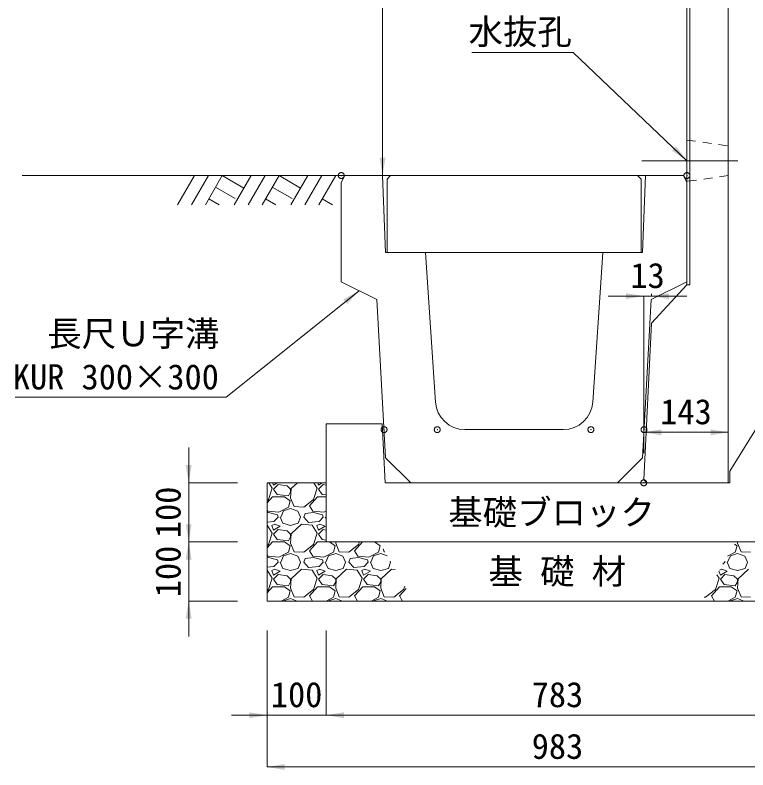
# Model space of a CAD drawing. Units: millimetres at full size, sheet at 1:20. Extents: x 201886 to 211886, y 860265 to 873235.
# Drawn here: x 207942 to 209182, y 861045 to 862323 of the extents above; entities that cross this region are included whole.
import ezdxf
from ezdxf.enums import TextEntityAlignment as Align

# ---------------------------------------------------------------- set-up
doc = ezdxf.new("R2010")
doc.units = ezdxf.units.MM
doc.header["$LTSCALE"] = 20
doc.header["$PDMODE"] = 32
doc.header["$PDSIZE"] = 10
doc.linetypes.add('USER1', pattern=[1.35, 0.75, -0.6])
doc.linetypes.add('USER2', pattern=[28.575, 19.05, -3.175, 3.175, -3.175])
for name, color, linetype, lineweight in [('0_2', 7, 'Continuous', 20), ('UKパネル', 2, 'Continuous', 20), ('ハッチング', 7, 'Continuous', 5), ('基礎ブロック', 2, 'Continuous', 20), ('寸法線', 7, 'Continuous', 13), ('引出線', 4, 'Continuous', 13), ('本体', 2, 'Continuous', 13), ('補助線', 8, 'USER2', 13)]:
    doc.layers.add(name, color=color, linetype=linetype, lineweight=lineweight)
doc.layers.add('文字', color=7, linetype='Continuous')
doc.styles.add('ＭＳ ゴシック', font='')
doc.styles.get('ＭＳ ゴシック').set_extended_font_data('MS Gothic')

# ---------------------------------------------------------------- blocks, each defined once
blk = doc.blocks.new('filled_arrow')
at = {"color": 0, "linetype": 'Continuous', "lineweight": -2}
blk.add_solid([(7.5, 1.25), (0, 0), (7.5, -1.25)], dxfattribs=at)

msp = doc.modelspace()

# ---------------------------------------------------------------- linework, layer by layer
at = {"layer": '0_2'}
for p, q in [((208499.85, 862051.25), (207953.78, 862051.25)), ((208368.32, 861331.25), (208368.32, 861531.25)), ((208368.32, 861331.25), (209351.32, 861331.25))]:
    msp.add_line(p, q, dxfattribs=at)
at = {"layer": '0_2', "lineweight": 13}
msp.add_line((208368.32, 861531.25), (208468.32, 861531.25), dxfattribs=at)
at = {"layer": 'UKパネル'}
for p, q in [((209078.85, 862946.25), (209078.85, 861866.25)), ((209148.85, 862951.25), (209148.85, 861531.25)), ((209018.85, 861801.25), (209078.85, 861866.25)), ((209006.09, 861536.25), (209018.85, 861801.25)), ((209006.09, 861536.25), (209010.85, 861531.25)), ((209010.85, 861531.25), (209148.85, 861531.25))]:
    msp.add_line(p, q, dxfattribs=at)
at = {"layer": 'UKパネル', "color": 4, "lineweight": 5}
for p, q in [((209083.85, 862951.25), (209083.85, 861866.25)), ((209083.85, 861866.25), (209078.85, 861866.25))]:
    msp.add_line(p, q, dxfattribs=at)
at = {"layer": 'UKパネル', "linetype": 'USER1', "lineweight": 9}
for p, q in [((209078.85, 862111.25), (209148.85, 862101.25)), ((209148.85, 862051.25), (209078.85, 862041.25))]:
    msp.add_line(p, q, dxfattribs=at)
at = {"layer": 'ハッチング', "lineweight": 9}
for p, q in [((208245.29, 862051.25), (208216.64, 862001.63)), ((208268.91, 862051.25), (208240.26, 862001.63)), ((208292.53, 862051.25), (208263.88, 862001.63)), ((208292.53, 862051.25), (208329.1, 862030.14)), ((208341.29, 862051.25), (208312.64, 862001.63)), ((208364.91, 862051.25), (208336.26, 862001.63)), ((208388.53, 862051.25), (208359.88, 862001.63)), ((208388.53, 862051.25), (208425.1, 862030.14)), ((208437.28, 862051.25), (208408.64, 862001.63)), ((208460.91, 862051.25), (208432.26, 862001.63)), ((208484.53, 862051.25), (208455.88, 862001.63)), ((208281.11, 862031.46), (208314.52, 862012.17)), ((208377.11, 862031.46), (208410.52, 862012.17)), ((208269.69, 862011.68), (208287.1, 862001.63)), ((208365.68, 862011.68), (208383.1, 862001.63)), ((208461.68, 862011.68), (208479.1, 862001.63))]:
    msp.add_line(p, q, dxfattribs=at)
at = {"layer": 'ハッチング'}
for p, q in [((208376.97, 861522.17), (208371.42, 861531.25)), ((208377.76, 861531.25), (208379.26, 861527.5)), ((208379.26, 861527.5), (208385.51, 861531.25)), ((208386.88, 861528.26), (208379.26, 861520.64)), ((208402.12, 861525.98), (208386.88, 861528.26)), ((208419.76, 861531.25), (208408.98, 861521.4)), ((208453.17, 861522.17), (208447.62, 861531.25)), ((208453.96, 861531.25), (208455.46, 861527.5)), ((208455.46, 861527.5), (208461.71, 861531.25)), ((208463.08, 861528.26), (208455.46, 861520.64)), ((208468.33, 861527.47), (208463.08, 861528.26)), ((208370.88, 861503.12), (208376.97, 861522.17)), ((208379.26, 861520.64), (208385.35, 861511.5)), ((208408.21, 861520.64), (208402.12, 861525.98)), ((208404.4, 861509.21), (208408.21, 861516.07)), ((208408.98, 861521.4), (208408.21, 861505.4)), ((208408.21, 861516.07), (208408.21, 861520.64)), ((208447.08, 861503.12), (208453.17, 861522.17)), ((208455.46, 861520.64), (208461.55, 861511.5)), ((208368.32, 861497.23), (208377.73, 861507.69)), ((208368.32, 861501.14), (208370.88, 861503.12)), ((208377.73, 861507.69), (208397.55, 861507.69)), ((208385.35, 861511.5), (208404.4, 861509.21)), ((208397.55, 861507.69), (208407.45, 861500.83)), ((208408.21, 861505.4), (208414.31, 861490.92)), ((208430.31, 861490.16), (208447.08, 861503.12)), ((208440.22, 861492.45), (208453.93, 861507.69)), ((208453.93, 861507.69), (208468.38, 861507.69)), ((208461.55, 861511.5), (208468.38, 861510.68)), ((208404.4, 861490.16), (208388.4, 861481.78)), ((208407.45, 861500.83), (208404.4, 861490.16)), ((208414.31, 861490.92), (208430.31, 861490.16)), ((208445.55, 861483.3), (208440.22, 861492.45)), ((208369.35, 861483.3), (208368.32, 861485.07)), ((208370.88, 861481.02), (208368.32, 861480.75)), ((208388.4, 861481.78), (208369.35, 861483.3)), ((208386.12, 861477.21), (208370.88, 861481.02)), ((208386.88, 861473.4), (208386.12, 861477.21)), ((208391.45, 861473.4), (208396.02, 861484.07)), ((208396.02, 861484.07), (208408.21, 861487.88)), ((208408.21, 861487.88), (208420.41, 861483.3)), ((208420.41, 861483.3), (208424.98, 861473.4)), ((208430.31, 861473.4), (208432.6, 861479.49)), ((208447.08, 861481.02), (208432.6, 861479.49)), ((208464.6, 861481.78), (208445.55, 861483.3)), ((208462.32, 861477.21), (208447.08, 861481.02)), ((208463.08, 861473.4), (208462.32, 861477.21)), ((208468.44, 861483.79), (208464.6, 861481.78)), ((208380.02, 861465.78), (208368.32, 861464.76)), ((208386.88, 861473.4), (208380.02, 861465.78)), ((208390.69, 861473.4), (208395.26, 861462.73)), ((208421.17, 861462.73), (208424.98, 861473.4)), ((208438.69, 861464.25), (208430.31, 861473.4)), ((208456.22, 861465.78), (208438.69, 861464.25)), ((208463.08, 861473.4), (208456.22, 861465.78)), ((208466.89, 861473.4), (208468.48, 861469.69)), ((208467.65, 861473.4), (208468.46, 861475.3)), ((208368.59, 861459.68), (208368.32, 861459.7)), ((208376.97, 861445.97), (208368.59, 861459.68)), ((208381.54, 861461.21), (208376.21, 861458.92)), ((208376.21, 861458.92), (208379.26, 861451.3)), ((208379.26, 861451.3), (208390.69, 861458.16)), ((208386.88, 861452.06), (208379.26, 861444.44)), ((208390.69, 861458.16), (208381.54, 861461.21)), ((208402.12, 861449.78), (208386.88, 861452.06)), ((208395.26, 861462.73), (208408.21, 861458.92)), ((208408.21, 861458.92), (208421.17, 861462.73)), ((208426.5, 861461.21), (208408.98, 861445.2)), ((208444.79, 861459.68), (208426.5, 861461.21)), ((208453.17, 861445.97), (208444.79, 861459.68)), ((208457.74, 861461.21), (208452.41, 861458.92)), ((208452.41, 861458.92), (208455.46, 861451.3)), ((208455.46, 861451.3), (208466.89, 861458.16)), ((208463.08, 861452.06), (208455.46, 861444.44)), ((208466.89, 861458.16), (208457.74, 861461.21)), ((208468.52, 861451.25), (208463.08, 861452.06)), ((208370.88, 861426.92), (208376.97, 861445.97)), ((208379.26, 861444.44), (208385.35, 861435.3)), ((208408.21, 861444.44), (208402.12, 861449.78)), ((208404.4, 861433.01), (208408.21, 861439.87)), ((208408.98, 861445.2), (208408.21, 861429.2)), ((208408.21, 861439.87), (208408.21, 861444.44)), ((208447.08, 861426.92), (208453.17, 861445.97)), ((208455.46, 861444.44), (208461.55, 861435.3)), ((208368.32, 861421.03), (208377.73, 861431.49)), ((208368.32, 861424.94), (208370.88, 861426.92)), ((208377.73, 861431.49), (208397.55, 861431.49)), ((208385.35, 861435.3), (208404.4, 861433.01)), ((208397.55, 861431.49), (208407.45, 861424.63)), ((208408.21, 861429.2), (208414.31, 861414.72)), ((208430.31, 861413.96), (208447.08, 861426.92)), ((208440.22, 861416.25), (208453.93, 861431.49)), ((208453.93, 861431.49), (208468.57, 861431.49)), ((208461.55, 861435.3), (208468.57, 861434.46)), ((208474.1, 861431.25), (208483.65, 861424.63)), ((208484.51, 861431.25), (208484.41, 861429.2)), ((208484.41, 861429.2), (208490.51, 861414.72)), ((208506.51, 861413.96), (208523.28, 861426.92)), ((208516.42, 861416.25), (208529.92, 861431.25)), ((208523.28, 861426.92), (208524.66, 861431.25)), ((208550.3, 861431.25), (208559.85, 861424.63)), ((209159.62, 861427.56), (209163.85, 861424.63)), ((209164.71, 861431.25), (209164.61, 861429.2)), ((209164.61, 861429.2), (209170.71, 861414.72)), ((208404.4, 861413.96), (208388.4, 861405.58)), ((208407.45, 861424.63), (208404.4, 861413.96)), ((208414.31, 861414.72), (208430.31, 861413.96)), ((208445.55, 861407.1), (208440.22, 861416.25)), ((208480.6, 861413.96), (208464.6, 861405.58)), ((208483.65, 861424.63), (208480.6, 861413.96)), ((208490.51, 861414.72), (208506.51, 861413.96)), ((208521.75, 861407.1), (208516.42, 861416.25)), ((208556.8, 861413.96), (208540.8, 861405.58)), ((208559.85, 861424.63), (208556.8, 861413.96)), ((208564.74, 861419.41), (208566.71, 861414.72)), ((208566.71, 861414.72), (208567.46, 861414.69)), ((209160.8, 861413.96), (209147.85, 861407.18)), ((209163.85, 861424.63), (209160.8, 861413.96)), ((209170.71, 861414.72), (209186.71, 861413.96)), ((208369.35, 861407.1), (208368.32, 861408.87)), ((208370.88, 861404.82), (208368.32, 861404.55)), ((208388.4, 861405.58), (208369.35, 861407.1)), ((208386.12, 861401.01), (208370.88, 861404.82)), ((208386.88, 861397.2), (208386.12, 861401.01)), ((208391.45, 861397.2), (208396.02, 861407.87)), ((208396.02, 861407.87), (208408.21, 861411.68)), ((208408.21, 861411.68), (208420.41, 861407.1)), ((208420.41, 861407.1), (208424.98, 861397.2)), ((208430.31, 861397.2), (208432.6, 861403.29)), ((208447.08, 861404.82), (208432.6, 861403.29)), ((208464.6, 861405.58), (208445.55, 861407.1)), ((208462.32, 861401.01), (208447.08, 861404.82)), ((208463.08, 861397.2), (208462.32, 861401.01)), ((208467.65, 861397.2), (208472.22, 861407.87)), ((208472.22, 861407.87), (208484.41, 861411.68)), ((208484.41, 861411.68), (208496.61, 861407.1)), ((208496.61, 861407.1), (208501.18, 861397.2)), ((208506.51, 861397.2), (208508.8, 861403.29)), ((208523.28, 861404.82), (208508.8, 861403.29)), ((208540.8, 861405.58), (208521.75, 861407.1)), ((208538.52, 861401.01), (208523.28, 861404.82)), ((208539.28, 861397.2), (208538.52, 861401.01)), ((208543.85, 861397.2), (208548.42, 861407.87)), ((208548.42, 861407.87), (208560.61, 861411.68)), ((208560.61, 861411.68), (208571.58, 861407.57)), ((209147.85, 861397.2), (209152.42, 861407.87)), ((209152.42, 861407.87), (209164.61, 861411.68)), ((209164.61, 861411.68), (209176.81, 861407.1)), ((209176.81, 861407.1), (209181.38, 861397.2)), ((208380.02, 861389.58), (208368.32, 861388.56)), ((208386.88, 861397.2), (208380.02, 861389.58)), ((208390.69, 861397.2), (208395.26, 861386.53)), ((208421.17, 861386.53), (208424.98, 861397.2)), ((208438.69, 861388.05), (208430.31, 861397.2)), ((208456.22, 861389.58), (208438.69, 861388.05)), ((208463.08, 861397.2), (208456.22, 861389.58)), ((208466.89, 861397.2), (208471.46, 861386.53)), ((208497.37, 861386.53), (208501.18, 861397.2)), ((208514.89, 861388.05), (208506.51, 861397.2)), ((208532.42, 861389.58), (208514.89, 861388.05)), ((208539.28, 861397.2), (208532.42, 861389.58)), ((208543.09, 861397.2), (208547.66, 861386.53)), ((208573.57, 861386.53), (208577.38, 861397.2)), ((208576.65, 861398.77), (208577.38, 861397.2)), ((209143.28, 861397.2), (209139.96, 861393.51)), ((209143.28, 861397.2), (209142.97, 861398.73)), ((209147.09, 861397.2), (209151.66, 861386.53)), ((209177.57, 861386.53), (209181.38, 861397.2)), ((208368.59, 861383.48), (208368.32, 861383.5)), ((208376.97, 861369.77), (208368.59, 861383.48)), ((208381.54, 861385.01), (208376.21, 861382.72)), ((208376.21, 861382.72), (208379.26, 861375.1)), ((208379.26, 861375.1), (208390.69, 861381.96)), ((208386.88, 861375.86), (208379.26, 861368.24)), ((208390.69, 861381.96), (208381.54, 861385.01)), ((208402.12, 861373.58), (208386.88, 861375.86)), ((208395.26, 861386.53), (208408.21, 861382.72)), ((208408.21, 861382.72), (208421.17, 861386.53)), ((208426.5, 861385.01), (208408.98, 861369)), ((208444.79, 861383.48), (208426.5, 861385.01)), ((208453.17, 861369.77), (208444.79, 861383.48)), ((208457.74, 861385.01), (208452.41, 861382.72)), ((208452.41, 861382.72), (208455.46, 861375.1)), ((208455.46, 861375.1), (208466.89, 861381.96)), ((208463.08, 861375.86), (208455.46, 861368.24)), ((208466.89, 861381.96), (208457.74, 861385.01)), ((208478.32, 861373.58), (208463.08, 861375.86)), ((208471.46, 861386.53), (208484.41, 861382.72)), ((208484.41, 861382.72), (208497.37, 861386.53)), ((208502.7, 861385.01), (208485.18, 861369)), ((208520.99, 861383.48), (208502.7, 861385.01)), ((208529.37, 861369.77), (208520.99, 861383.48)), ((208533.94, 861385.01), (208528.61, 861382.72)), ((208528.61, 861382.72), (208531.66, 861375.1)), ((208531.66, 861375.1), (208543.09, 861381.96)), ((208539.28, 861375.86), (208531.66, 861368.24)), ((208543.09, 861381.96), (208533.94, 861385.01)), ((208554.52, 861373.58), (208539.28, 861375.86)), ((208547.66, 861386.53), (208560.61, 861382.72)), ((208560.61, 861382.72), (208573.57, 861386.53)), ((208578.9, 861385.01), (208561.38, 861369)), ((208584.89, 861384.51), (208578.9, 861385.01)), ((209133.37, 861369.77), (209129.71, 861375.76)), ((209133.07, 861381.58), (209135.66, 861375.1)), ((209137.94, 861385.01), (209134.1, 861383.36)), ((209135.66, 861375.1), (209147.09, 861381.96)), ((209143.28, 861375.86), (209135.66, 861368.24)), ((209147.09, 861381.96), (209137.94, 861385.01)), ((209158.52, 861373.58), (209143.28, 861375.86)), ((209151.66, 861386.53), (209164.61, 861382.72)), ((209164.61, 861382.72), (209177.57, 861386.53)), ((209182.9, 861385.01), (209165.38, 861369)), ((208370.88, 861350.72), (208376.97, 861369.77)), ((208379.26, 861368.24), (208385.35, 861359.1)), ((208408.21, 861368.24), (208402.12, 861373.58)), ((208404.4, 861356.81), (208408.21, 861363.67)), ((208408.98, 861369), (208408.21, 861353)), ((208408.21, 861363.67), (208408.21, 861368.24)), ((208447.08, 861350.72), (208453.17, 861369.77)), ((208455.46, 861368.24), (208461.55, 861359.1)), ((208484.41, 861368.24), (208478.32, 861373.58)), ((208480.6, 861356.81), (208484.41, 861363.67)), ((208485.18, 861369), (208484.41, 861353)), ((208484.41, 861363.67), (208484.41, 861368.24)), ((208523.28, 861350.72), (208529.37, 861369.77)), ((208531.66, 861368.24), (208537.75, 861359.1)), ((208560.61, 861368.24), (208554.52, 861373.58)), ((208556.8, 861356.81), (208560.61, 861363.67)), ((208561.38, 861369), (208560.61, 861353)), ((208560.61, 861363.67), (208560.61, 861368.24)), ((209127.28, 861350.72), (209133.37, 861369.77)), ((209135.66, 861368.24), (209141.75, 861359.1)), ((209164.61, 861368.24), (209158.52, 861373.58)), ((209160.8, 861356.81), (209164.61, 861363.67)), ((209165.38, 861369), (209164.61, 861353)), ((209164.61, 861363.67), (209164.61, 861368.24)), ((208368.32, 861344.83), (208377.73, 861355.29)), ((208368.32, 861348.74), (208370.88, 861350.72)), ((208377.73, 861355.29), (208397.55, 861355.29)), ((208385.35, 861359.1), (208404.4, 861356.81)), ((208397.55, 861355.29), (208407.45, 861348.43)), ((208407.45, 861348.43), (208404.4, 861337.76)), ((208408.21, 861353), (208414.31, 861338.52)), ((208430.31, 861337.76), (208447.08, 861350.72)), ((208440.22, 861340.05), (208453.93, 861355.29)), ((208453.93, 861355.29), (208473.75, 861355.29)), ((208461.55, 861359.1), (208480.6, 861356.81)), ((208473.75, 861355.29), (208483.65, 861348.43)), ((208483.65, 861348.43), (208480.6, 861337.76)), ((208484.41, 861353), (208490.51, 861338.52)), ((208506.51, 861337.76), (208523.28, 861350.72)), ((208516.42, 861340.05), (208530.13, 861355.29)), ((208530.13, 861355.29), (208549.95, 861355.29)), ((208537.75, 861359.1), (208556.8, 861356.81)), ((208549.95, 861355.29), (208559.85, 861348.43)), ((208559.85, 861348.43), (208556.8, 861337.76)), ((208560.61, 861353), (208566.71, 861338.52)), ((208582.71, 861337.76), (208599.48, 861350.72)), ((208592.62, 861340.05), (208603.55, 861352.19)), ((208599.48, 861350.72), (208601.23, 861356.2)), ((209110.51, 861337.76), (209127.28, 861350.72)), ((209120.42, 861340.05), (209134.13, 861355.29)), ((209134.13, 861355.29), (209153.95, 861355.29)), ((209141.75, 861359.1), (209160.8, 861356.81)), ((209153.95, 861355.29), (209163.85, 861348.43)), ((209163.85, 861348.43), (209160.8, 861337.76)), ((209164.61, 861353), (209170.71, 861338.52)), ((208404.4, 861337.76), (208391.97, 861331.25)), ((208396.02, 861331.67), (208408.21, 861335.48)), ((208408.21, 861335.48), (208419.49, 861331.25)), ((208414.31, 861338.52), (208430.31, 861337.76)), ((208445.35, 861331.25), (208440.22, 861340.05)), ((208480.6, 861337.76), (208468.17, 861331.25)), ((208472.22, 861331.67), (208484.41, 861335.48)), ((208484.41, 861335.48), (208495.69, 861331.25)), ((208490.51, 861338.52), (208506.51, 861337.76)), ((208521.55, 861331.25), (208516.42, 861340.05)), ((208556.8, 861337.76), (208544.37, 861331.25)), ((208548.42, 861331.67), (208560.61, 861335.48)), ((208560.61, 861335.48), (208571.89, 861331.25)), ((208566.71, 861338.52), (208582.71, 861337.76)), ((208597.75, 861331.25), (208592.62, 861340.05)), ((209107.85, 861337.89), (209110.51, 861337.76)), ((209125.55, 861331.25), (209120.42, 861340.05)), ((209160.8, 861337.76), (209148.37, 861331.25)), ((209152.42, 861331.67), (209164.61, 861335.48)), ((209164.61, 861335.48), (209175.89, 861331.25)), ((209170.71, 861338.52), (209186.71, 861337.76)), ((208369.15, 861331.25), (208368.32, 861332.67)), ((208395.84, 861331.25), (208396.02, 861331.67)), ((208472.04, 861331.25), (208472.22, 861331.67)), ((208548.24, 861331.25), (208548.42, 861331.67)), ((209152.24, 861331.25), (209152.42, 861331.67))]:
    msp.add_line(p, q, dxfattribs=at)
at = {"layer": '基礎ブロック'}
for p, q in [((208563.32, 861631.25), (208468.32, 861631.25)), ((208568.32, 861531.25), (208563.32, 861631.25)), ((209201.32, 861631.25), (209151.32, 861551.25)), ((209151.32, 861551.25), (209151.32, 861531.25)), ((208468.32, 861531.25), (208468.32, 861431.25)), ((209151.32, 861531.25), (208568.32, 861531.25)), ((209251.32, 861431.25), (208468.32, 861431.25))]:
    msp.add_line(p, q, dxfattribs=at)
at = {"layer": '基礎ブロック', "lineweight": 13}
msp.add_line((208468.32, 861631.25), (208468.32, 861531.25), dxfattribs=at)
at = {"layer": '寸法線'}
for p, q in [((208563.85, 862051.25), (208563.85, 862951.25)), ((209028.85, 862051.25), (208563.85, 862051.25)), ((208945.85, 861847.18), (209078.85, 861847.18)), ((209005.85, 861581.25), (209005.85, 861847.18)), ((209018.85, 861847.18), (209018.85, 861851.26)), ((209005.85, 861616.7), (209148.85, 861616.7)), ((209005.85, 861581.25), (209005.85, 861616.7)), ((209148.85, 861581.25), (209148.85, 861616.7)), ((208235.63, 861371.25), (208235.63, 861591.25)), ((208318.32, 861531.25), (208235.63, 861531.25)), ((208235.63, 861271.25), (208235.63, 861491.25)), ((208318.32, 861431.25), (208235.63, 861431.25)), ((208318.32, 861431.25), (208235.63, 861431.25)), ((208318.32, 861331.25), (208235.63, 861331.25)), ((208368.32, 861281.25), (208368.32, 861137.95)), ((208368.32, 861281.25), (208368.32, 861050.44)), ((208468.32, 861281.25), (208468.32, 861137.95)), ((208468.32, 861281.25), (208468.32, 861137.95)), ((208308.32, 861137.95), (208528.32, 861137.95)), ((208468.32, 861137.95), (209251.32, 861137.95)), ((208368.32, 861050.44), (209351.32, 861050.44))]:
    msp.add_line(p, q, dxfattribs=at)
at = {"layer": '引出線'}
msp.add_lwpolyline([(209078.85, 862076.25), (208886.39, 862259.7), (208714.64, 862259.7)], dxfattribs=at)
at = {"layer": '引出線', "lineweight": 9}
msp.add_lwpolyline([(208524.1, 861856.32), (208298.92, 861676.33), (208289.91, 861676.33), (207941.82, 861676.33)], dxfattribs=at)
at = {"layer": '本体'}
for p, q in [((208499.85, 862051.25), (208493.85, 862039.25)), ((208499.85, 862051.25), (208563.85, 862051.25)), ((208563.85, 862051.25), (208568.85, 861921.25)), ((209008.85, 862051.25), (209003.85, 861921.25)), ((209072.85, 862051.25), (209008.85, 862051.25)), ((209072.85, 862051.25), (209078.85, 862039.25)), ((208493.85, 861871.25), (208493.85, 862039.25)), ((209078.85, 861871.25), (209078.85, 862039.25)), ((208568.85, 861921.25), (208636.35, 861921.25)), ((208636.35, 861921.25), (208653.24, 861667.93)), ((208936.35, 861921.25), (208919.46, 861667.93)), ((209003.85, 861921.25), (208936.35, 861921.25)), ((208554.35, 861841.39), (208493.85, 861871.25)), ((209018.35, 861841.39), (209078.85, 861871.25)), ((208554.35, 861841.39), (208568.94, 861573.66)), ((209018.35, 861841.39), (209003.75, 861573.66)), ((208703.12, 861621.25), (208869.57, 861621.25)), ((208611.35, 861531.25), (208568.94, 861573.66)), ((208961.35, 861531.25), (209003.75, 861573.66)), ((208611.35, 861531.25), (208961.35, 861531.25))]:
    msp.add_line(p, q, dxfattribs=at)
at = {"layer": '本体', "lineweight": 20}
msp.add_lwpolyline([(208571.35, 861921.25), (208571.35, 862045.25), (208577.35, 862051.25), (208995.35, 862051.25), (209001.35, 862045.25), (209001.35, 861921.25)], close=True, dxfattribs=at)
at = {"layer": '本体'}
for centre, start, end in [((208703.12, 861671.25), 183.81407, 270), ((208869.57, 861671.25), 270, 356.18593)]:
    msp.add_arc(centre, 50, start, end, dxfattribs=at)
at = {"layer": '補助線'}
msp.add_line((209165.26, 862076.25), (209002.43, 862076.25), dxfattribs=at)
for p in [(208493.85, 862051.25), (209078.85, 862051.25), (208566.35, 861621.25), (208656.35, 861621.25), (208916.35, 861621.25), (209006.35, 861621.25), (209005.85, 861531.25)]:
    msp.add_point(p, dxfattribs=at)

# ---------------------------------------------------------------- block references
at = {"layer": '寸法線', "xscale": 4, "yscale": 4}
for p, rotation in [((208563.85, 862051.25), 90), ((209005.85, 861847.18), 180), ((209148.85, 861616.7), 180), ((208235.63, 861531.25), 90), ((208235.63, 861431.25), 90), ((208235.63, 861431.25), 270), ((208235.63, 861331.25), 270), ((208368.32, 861137.95), 180)]:
    msp.add_blockref('filled_arrow', p, dxfattribs=dict(at, rotation=rotation))
for p in [(209018.85, 861847.18), (209005.85, 861616.7), (208468.32, 861137.95), (208468.32, 861137.95), (208368.32, 861050.44)]:
    msp.add_blockref('filled_arrow', p, dxfattribs=at)
at = {"layer": '引出線', "xscale": 4, "yscale": 4, "rotation": 136.4}
msp.add_blockref('filled_arrow', (209078.85, 862076.25), dxfattribs=at)
at = {"layer": '引出線', "lineweight": 9, "xscale": 4, "yscale": 4, "rotation": 218.6}
msp.add_blockref('filled_arrow', (208524.1, 861856.32), dxfattribs=at)

# ---------------------------------------------------------------- texts
at = {"layer": '寸法線', "style": 'ＭＳ ゴシック'}
for s, p in [('13', (209012.35, 861882.18)), ('143', (209077.35, 861651.7)), ('100', (208418.32, 861172.95)), ('783', (208859.82, 861172.95)), ('983', (208859.82, 861085.44))]:
    msp.add_text(s, height=42.72, dxfattribs=at).set_placement(p, align=Align.MIDDLE_CENTER)
for p in [(208200.63, 861481.25), (208200.63, 861381.25)]:
    msp.add_text('100', height=42.72, rotation=90, dxfattribs=at).set_placement(p, align=Align.MIDDLE_CENTER)
at = {"layer": '引出線', "style": 'ＭＳ ゴシック'}
msp.add_text('水抜孔', height=42.72, dxfattribs=at).set_placement((208884.14, 862315.98), align=Align.TOP_RIGHT)
for s, p in [('長尺Ｕ字溝', (207996.29, 861749.56)), ('KUR 300×300', (207938.01, 861676.44))]:
    msp.add_text(s, height=42.72, dxfattribs=at).set_placement(p, align=Align.BOTTOM_LEFT)
at = {"layer": '文字', "style": 'ＭＳ ゴシック'}
for s, p in [('基礎ブロック', (208849.8, 861481.25)), ('基 礎 材', (208859.58, 861381.25))]:
    msp.add_text(s, height=42.72, dxfattribs=at).set_placement(p, align=Align.MIDDLE_CENTER)

doc.saveas('drawing.dxf')
